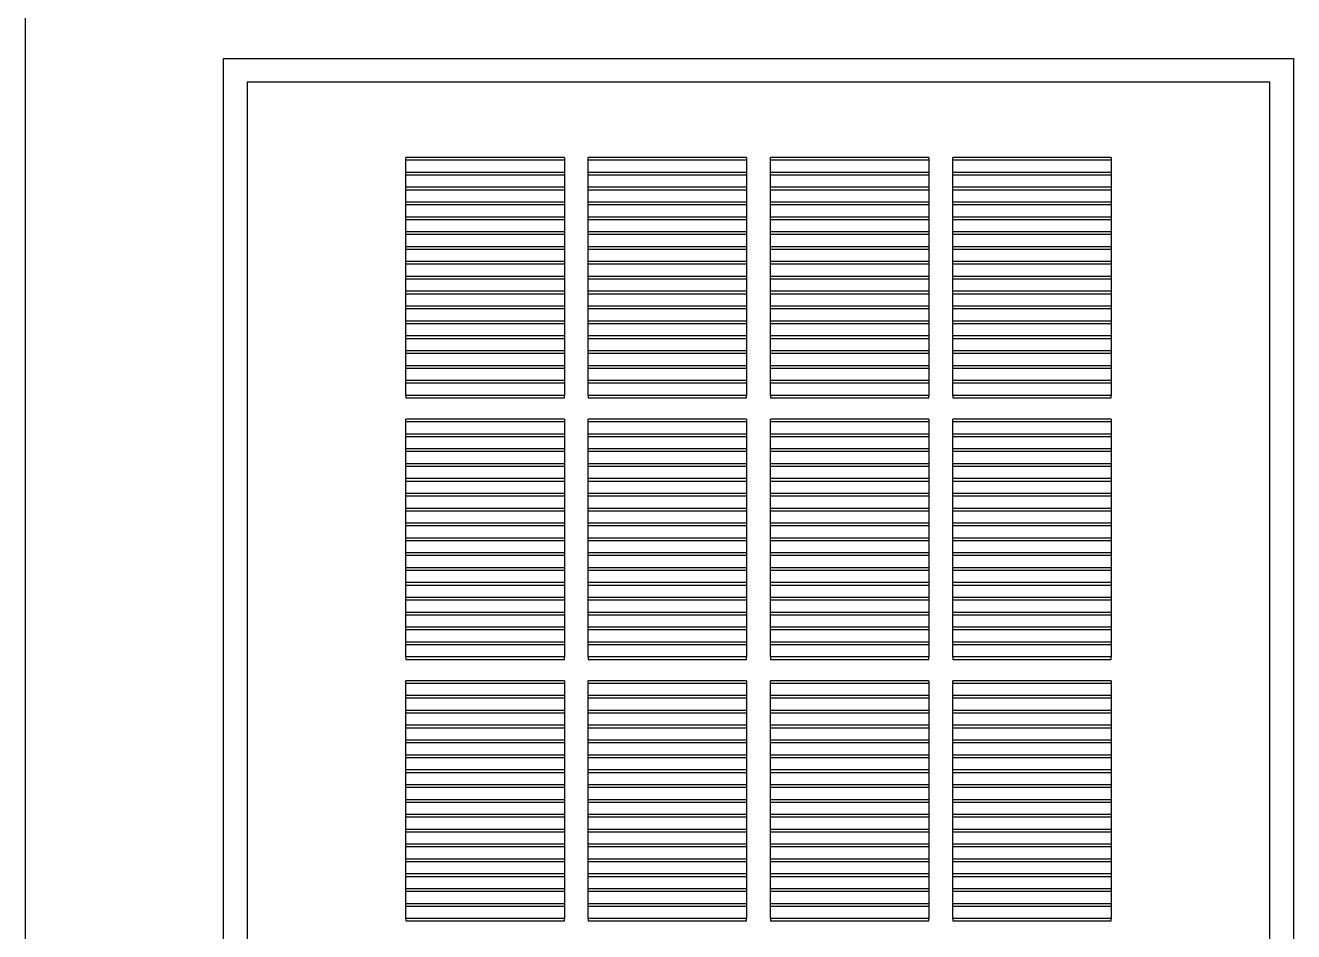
# Model space of a CAD drawing. Extents: x -35 to 41, y -65 to 61.
# Drawn here: x -33.09 to -17.09, y -10.51 to 0.93 of the extents above; entities that cross this region are included whole.
import ezdxf

# ---------------------------------------------------------------- set-up
doc = ezdxf.new("R2010")
doc.units = 0
doc.layers.get('0').update_dxf_attribs({"linetype": 'CONTINUOUS'})

msp = doc.modelspace()

# ---------------------------------------------------------------- linework, layer by layer
for p, q in [((-33.089, 11.922), (-33.089, -17.029)), ((-30.589, 0.508), (-17.089, 0.508)), ((-30.589, -21.492), (-30.589, 0.508)), ((-17.089, 0.508), (-17.089, -21.492)), ((-17.389, 0.208), (-30.289, 0.208)), ((-30.289, 0.208), (-30.289, -21.192)), ((-17.389, -21.192), (-17.389, 0.208)), ((-26.289, -0.742), (-28.289, -0.742)), ((-28.289, -0.772), (-28.289, -0.742)), ((-28.289, -0.772), (-26.289, -0.772)), ((-28.289, -0.929), (-28.289, -0.772)), ((-26.289, -0.742), (-26.289, -0.772)), ((-26.289, -0.772), (-26.289, -0.929)), ((-23.989, -0.742), (-25.989, -0.742)), ((-25.989, -0.772), (-25.989, -0.742)), ((-25.989, -0.772), (-23.989, -0.772)), ((-25.989, -0.929), (-25.989, -0.772)), ((-23.989, -0.742), (-23.989, -0.772)), ((-23.989, -0.772), (-23.989, -0.929)), ((-23.689, -0.772), (-23.689, -0.742)), ((-21.689, -0.742), (-23.689, -0.742)), ((-23.689, -0.772), (-21.689, -0.772)), ((-23.689, -0.929), (-23.689, -0.772)), ((-21.689, -0.742), (-21.689, -0.772)), ((-21.689, -0.772), (-21.689, -0.929)), ((-19.389, -0.742), (-21.389, -0.742)), ((-21.389, -0.772), (-21.389, -0.742)), ((-21.389, -0.772), (-19.389, -0.772)), ((-21.389, -0.929), (-21.389, -0.772)), ((-19.389, -0.742), (-19.389, -0.772)), ((-19.389, -0.772), (-19.389, -0.929)), ((-26.289, -0.929), (-28.289, -0.929)), ((-28.289, -0.959), (-28.289, -0.929)), ((-28.289, -1.117), (-28.289, -0.959)), ((-28.289, -0.959), (-26.289, -0.959)), ((-26.289, -0.929), (-26.289, -0.959)), ((-26.289, -0.959), (-26.289, -1.117)), ((-25.989, -0.959), (-25.989, -0.929)), ((-23.989, -0.929), (-25.989, -0.929)), ((-25.989, -0.959), (-23.989, -0.959)), ((-25.989, -1.117), (-25.989, -0.959)), ((-23.989, -0.929), (-23.989, -0.959)), ((-23.989, -0.959), (-23.989, -1.117)), ((-21.689, -0.929), (-23.689, -0.929)), ((-23.689, -0.959), (-23.689, -0.929)), ((-23.689, -0.959), (-21.689, -0.959)), ((-23.689, -1.117), (-23.689, -0.959)), ((-21.689, -0.929), (-21.689, -0.959)), ((-21.689, -0.959), (-21.689, -1.117)), ((-19.389, -0.929), (-21.389, -0.929)), ((-21.389, -0.959), (-21.389, -0.929)), ((-21.389, -0.959), (-19.389, -0.959)), ((-21.389, -1.117), (-21.389, -0.959)), ((-19.389, -0.929), (-19.389, -0.959)), ((-19.389, -0.959), (-19.389, -1.117)), ((-28.289, -1.147), (-28.289, -1.117)), ((-26.289, -1.117), (-28.289, -1.117)), ((-26.289, -1.117), (-26.289, -1.147)), ((-23.989, -1.117), (-25.989, -1.117)), ((-25.989, -1.147), (-25.989, -1.117)), ((-23.989, -1.117), (-23.989, -1.147)), ((-21.689, -1.117), (-23.689, -1.117)), ((-23.689, -1.147), (-23.689, -1.117)), ((-21.689, -1.117), (-21.689, -1.147)), ((-19.389, -1.117), (-21.389, -1.117)), ((-21.389, -1.147), (-21.389, -1.117)), ((-19.389, -1.117), (-19.389, -1.147)), ((-28.289, -1.147), (-26.289, -1.147)), ((-28.289, -1.304), (-28.289, -1.147)), ((-26.289, -1.147), (-26.289, -1.304)), ((-25.989, -1.147), (-23.989, -1.147)), ((-25.989, -1.304), (-25.989, -1.147)), ((-23.989, -1.147), (-23.989, -1.304)), ((-23.689, -1.304), (-23.689, -1.147)), ((-23.689, -1.147), (-21.689, -1.147)), ((-21.689, -1.147), (-21.689, -1.304)), ((-21.389, -1.304), (-21.389, -1.147)), ((-21.389, -1.147), (-19.389, -1.147)), ((-19.389, -1.147), (-19.389, -1.304)), ((-28.289, -1.334), (-28.289, -1.304)), ((-26.289, -1.304), (-28.289, -1.304)), ((-28.289, -1.492), (-28.289, -1.334)), ((-28.289, -1.334), (-26.289, -1.334)), ((-26.289, -1.304), (-26.289, -1.334)), ((-26.289, -1.334), (-26.289, -1.492)), ((-25.989, -1.334), (-25.989, -1.304)), ((-23.989, -1.304), (-25.989, -1.304)), ((-25.989, -1.492), (-25.989, -1.334)), ((-25.989, -1.334), (-23.989, -1.334)), ((-23.989, -1.304), (-23.989, -1.334)), ((-23.989, -1.334), (-23.989, -1.492)), ((-23.689, -1.334), (-23.689, -1.304)), ((-21.689, -1.304), (-23.689, -1.304)), ((-23.689, -1.334), (-21.689, -1.334)), ((-23.689, -1.492), (-23.689, -1.334)), ((-21.689, -1.304), (-21.689, -1.334)), ((-21.689, -1.334), (-21.689, -1.492)), ((-19.389, -1.304), (-21.389, -1.304)), ((-21.389, -1.334), (-21.389, -1.304)), ((-21.389, -1.492), (-21.389, -1.334)), ((-21.389, -1.334), (-19.389, -1.334)), ((-19.389, -1.304), (-19.389, -1.334)), ((-19.389, -1.334), (-19.389, -1.492)), ((-26.289, -1.492), (-28.289, -1.492)), ((-28.289, -1.522), (-28.289, -1.492)), ((-28.289, -1.522), (-26.289, -1.522)), ((-28.289, -1.679), (-28.289, -1.522)), ((-26.289, -1.492), (-26.289, -1.522)), ((-26.289, -1.522), (-26.289, -1.679)), ((-23.989, -1.492), (-25.989, -1.492)), ((-25.989, -1.522), (-25.989, -1.492)), ((-25.989, -1.522), (-23.989, -1.522)), ((-25.989, -1.679), (-25.989, -1.522)), ((-23.989, -1.492), (-23.989, -1.522)), ((-23.989, -1.522), (-23.989, -1.679)), ((-23.689, -1.522), (-23.689, -1.492)), ((-21.689, -1.492), (-23.689, -1.492)), ((-23.689, -1.679), (-23.689, -1.522)), ((-23.689, -1.522), (-21.689, -1.522)), ((-21.689, -1.492), (-21.689, -1.522)), ((-21.689, -1.522), (-21.689, -1.679)), ((-19.389, -1.492), (-21.389, -1.492)), ((-21.389, -1.522), (-21.389, -1.492)), ((-21.389, -1.679), (-21.389, -1.522)), ((-21.389, -1.522), (-19.389, -1.522)), ((-19.389, -1.492), (-19.389, -1.522)), ((-19.389, -1.522), (-19.389, -1.679)), ((-28.289, -1.709), (-28.289, -1.679)), ((-26.289, -1.679), (-28.289, -1.679)), ((-28.289, -1.867), (-28.289, -1.709)), ((-28.289, -1.709), (-26.289, -1.709)), ((-26.289, -1.679), (-26.289, -1.709)), ((-26.289, -1.709), (-26.289, -1.867)), ((-25.989, -1.709), (-25.989, -1.679)), ((-23.989, -1.679), (-25.989, -1.679)), ((-25.989, -1.709), (-23.989, -1.709)), ((-25.989, -1.867), (-25.989, -1.709)), ((-23.989, -1.679), (-23.989, -1.709)), ((-23.989, -1.709), (-23.989, -1.867)), ((-23.689, -1.709), (-23.689, -1.679)), ((-21.689, -1.679), (-23.689, -1.679)), ((-23.689, -1.867), (-23.689, -1.709)), ((-23.689, -1.709), (-21.689, -1.709)), ((-21.689, -1.679), (-21.689, -1.709)), ((-21.689, -1.709), (-21.689, -1.867)), ((-19.389, -1.679), (-21.389, -1.679)), ((-21.389, -1.709), (-21.389, -1.679)), ((-21.389, -1.867), (-21.389, -1.709)), ((-21.389, -1.709), (-19.389, -1.709)), ((-19.389, -1.679), (-19.389, -1.709)), ((-19.389, -1.709), (-19.389, -1.867)), ((-28.289, -1.897), (-28.289, -1.867)), ((-26.289, -1.867), (-28.289, -1.867)), ((-28.289, -2.054), (-28.289, -1.897)), ((-28.289, -1.897), (-26.289, -1.897)), ((-26.289, -1.867), (-26.289, -1.897)), ((-26.289, -1.897), (-26.289, -2.054)), ((-25.989, -1.897), (-25.989, -1.867)), ((-23.989, -1.867), (-25.989, -1.867)), ((-25.989, -1.897), (-23.989, -1.897)), ((-25.989, -2.054), (-25.989, -1.897)), ((-23.989, -1.867), (-23.989, -1.897)), ((-23.989, -1.897), (-23.989, -2.054)), ((-23.689, -1.897), (-23.689, -1.867)), ((-21.689, -1.867), (-23.689, -1.867)), ((-23.689, -2.054), (-23.689, -1.897)), ((-23.689, -1.897), (-21.689, -1.897)), ((-21.689, -1.867), (-21.689, -1.897)), ((-21.689, -1.897), (-21.689, -2.054)), ((-19.389, -1.867), (-21.389, -1.867)), ((-21.389, -1.897), (-21.389, -1.867)), ((-21.389, -2.054), (-21.389, -1.897)), ((-21.389, -1.897), (-19.389, -1.897)), ((-19.389, -1.867), (-19.389, -1.897)), ((-19.389, -1.897), (-19.389, -2.054)), ((-26.289, -2.054), (-28.289, -2.054)), ((-28.289, -2.084), (-28.289, -2.054)), ((-26.289, -2.054), (-26.289, -2.084)), ((-25.989, -2.084), (-25.989, -2.054)), ((-23.989, -2.054), (-25.989, -2.054)), ((-23.989, -2.054), (-23.989, -2.084)), ((-23.689, -2.084), (-23.689, -2.054)), ((-21.689, -2.054), (-23.689, -2.054)), ((-21.689, -2.054), (-21.689, -2.084)), ((-19.389, -2.054), (-21.389, -2.054)), ((-21.389, -2.084), (-21.389, -2.054)), ((-19.389, -2.054), (-19.389, -2.084)), ((-28.289, -2.084), (-26.289, -2.084)), ((-28.289, -2.242), (-28.289, -2.084)), ((-26.289, -2.084), (-26.289, -2.242)), ((-25.989, -2.084), (-23.989, -2.084)), ((-25.989, -2.242), (-25.989, -2.084)), ((-23.989, -2.084), (-23.989, -2.242)), ((-23.689, -2.084), (-21.689, -2.084)), ((-23.689, -2.242), (-23.689, -2.084)), ((-21.689, -2.084), (-21.689, -2.242)), ((-21.389, -2.242), (-21.389, -2.084)), ((-21.389, -2.084), (-19.389, -2.084)), ((-19.389, -2.084), (-19.389, -2.242)), ((-28.289, -2.272), (-28.289, -2.242)), ((-26.289, -2.242), (-28.289, -2.242)), ((-28.289, -2.272), (-26.289, -2.272)), ((-28.289, -2.429), (-28.289, -2.272)), ((-26.289, -2.242), (-26.289, -2.272)), ((-26.289, -2.272), (-26.289, -2.429)), ((-23.989, -2.242), (-25.989, -2.242)), ((-25.989, -2.272), (-25.989, -2.242)), ((-25.989, -2.272), (-23.989, -2.272)), ((-25.989, -2.429), (-25.989, -2.272)), ((-23.989, -2.242), (-23.989, -2.272)), ((-23.989, -2.272), (-23.989, -2.429)), ((-23.689, -2.272), (-23.689, -2.242)), ((-21.689, -2.242), (-23.689, -2.242)), ((-23.689, -2.272), (-21.689, -2.272)), ((-23.689, -2.429), (-23.689, -2.272)), ((-21.689, -2.242), (-21.689, -2.272)), ((-21.689, -2.272), (-21.689, -2.429)), ((-19.389, -2.242), (-21.389, -2.242)), ((-21.389, -2.272), (-21.389, -2.242)), ((-21.389, -2.429), (-21.389, -2.272)), ((-21.389, -2.272), (-19.389, -2.272)), ((-19.389, -2.242), (-19.389, -2.272)), ((-19.389, -2.272), (-19.389, -2.429)), ((-28.289, -2.459), (-28.289, -2.429)), ((-26.289, -2.429), (-28.289, -2.429)), ((-28.289, -2.459), (-26.289, -2.459)), ((-28.289, -2.617), (-28.289, -2.459)), ((-26.289, -2.429), (-26.289, -2.459)), ((-26.289, -2.459), (-26.289, -2.617)), ((-23.989, -2.429), (-25.989, -2.429)), ((-25.989, -2.459), (-25.989, -2.429)), ((-25.989, -2.459), (-23.989, -2.459)), ((-25.989, -2.617), (-25.989, -2.459)), ((-23.989, -2.429), (-23.989, -2.459)), ((-23.989, -2.459), (-23.989, -2.617)), ((-21.689, -2.429), (-23.689, -2.429)), ((-23.689, -2.459), (-23.689, -2.429)), ((-23.689, -2.617), (-23.689, -2.459)), ((-23.689, -2.459), (-21.689, -2.459)), ((-21.689, -2.429), (-21.689, -2.459)), ((-21.689, -2.459), (-21.689, -2.617)), ((-19.389, -2.429), (-21.389, -2.429)), ((-21.389, -2.459), (-21.389, -2.429)), ((-21.389, -2.617), (-21.389, -2.459)), ((-21.389, -2.459), (-19.389, -2.459)), ((-19.389, -2.429), (-19.389, -2.459)), ((-19.389, -2.459), (-19.389, -2.617)), ((-26.289, -2.617), (-28.289, -2.617)), ((-28.289, -2.647), (-28.289, -2.617)), ((-28.289, -2.804), (-28.289, -2.647)), ((-28.289, -2.647), (-26.289, -2.647)), ((-26.289, -2.617), (-26.289, -2.647)), ((-26.289, -2.647), (-26.289, -2.804)), ((-25.989, -2.647), (-25.989, -2.617)), ((-23.989, -2.617), (-25.989, -2.617)), ((-25.989, -2.647), (-23.989, -2.647)), ((-25.989, -2.804), (-25.989, -2.647)), ((-23.989, -2.617), (-23.989, -2.647)), ((-23.989, -2.647), (-23.989, -2.804)), ((-21.689, -2.617), (-23.689, -2.617)), ((-23.689, -2.647), (-23.689, -2.617)), ((-23.689, -2.647), (-21.689, -2.647)), ((-23.689, -2.804), (-23.689, -2.647)), ((-21.689, -2.617), (-21.689, -2.647)), ((-21.689, -2.647), (-21.689, -2.804)), ((-19.389, -2.617), (-21.389, -2.617)), ((-21.389, -2.647), (-21.389, -2.617)), ((-21.389, -2.804), (-21.389, -2.647)), ((-21.389, -2.647), (-19.389, -2.647)), ((-19.389, -2.617), (-19.389, -2.647)), ((-19.389, -2.647), (-19.389, -2.804)), ((-26.289, -2.804), (-28.289, -2.804)), ((-28.289, -2.834), (-28.289, -2.804)), ((-28.289, -2.992), (-28.289, -2.834)), ((-28.289, -2.834), (-26.289, -2.834)), ((-26.289, -2.804), (-26.289, -2.834)), ((-26.289, -2.834), (-26.289, -2.992)), ((-23.989, -2.804), (-25.989, -2.804)), ((-25.989, -2.834), (-25.989, -2.804)), ((-25.989, -2.992), (-25.989, -2.834)), ((-25.989, -2.834), (-23.989, -2.834)), ((-23.989, -2.804), (-23.989, -2.834)), ((-23.989, -2.834), (-23.989, -2.992)), ((-21.689, -2.804), (-23.689, -2.804)), ((-23.689, -2.834), (-23.689, -2.804)), ((-23.689, -2.834), (-21.689, -2.834)), ((-23.689, -2.992), (-23.689, -2.834)), ((-21.689, -2.804), (-21.689, -2.834)), ((-21.689, -2.834), (-21.689, -2.992)), ((-19.389, -2.804), (-21.389, -2.804)), ((-21.389, -2.834), (-21.389, -2.804)), ((-21.389, -2.992), (-21.389, -2.834)), ((-21.389, -2.834), (-19.389, -2.834)), ((-19.389, -2.804), (-19.389, -2.834)), ((-19.389, -2.834), (-19.389, -2.992)), ((-26.289, -2.992), (-28.289, -2.992)), ((-28.289, -3.022), (-28.289, -2.992)), ((-28.289, -3.179), (-28.289, -3.022)), ((-28.289, -3.022), (-26.289, -3.022)), ((-26.289, -2.992), (-26.289, -3.022)), ((-26.289, -3.022), (-26.289, -3.179)), ((-23.989, -2.992), (-25.989, -2.992)), ((-25.989, -3.022), (-25.989, -2.992)), ((-25.989, -3.022), (-23.989, -3.022)), ((-25.989, -3.179), (-25.989, -3.022)), ((-23.989, -2.992), (-23.989, -3.022)), ((-23.989, -3.022), (-23.989, -3.179)), ((-23.689, -3.022), (-23.689, -2.992)), ((-21.689, -2.992), (-23.689, -2.992)), ((-23.689, -3.179), (-23.689, -3.022)), ((-23.689, -3.022), (-21.689, -3.022)), ((-21.689, -2.992), (-21.689, -3.022)), ((-21.689, -3.022), (-21.689, -3.179)), ((-19.389, -2.992), (-21.389, -2.992)), ((-21.389, -3.022), (-21.389, -2.992)), ((-21.389, -3.179), (-21.389, -3.022)), ((-21.389, -3.022), (-19.389, -3.022)), ((-19.389, -2.992), (-19.389, -3.022)), ((-19.389, -3.022), (-19.389, -3.179)), ((-28.289, -3.209), (-28.289, -3.179)), ((-26.289, -3.179), (-28.289, -3.179)), ((-26.289, -3.179), (-26.289, -3.209)), ((-25.989, -3.209), (-25.989, -3.179)), ((-23.989, -3.179), (-25.989, -3.179)), ((-23.989, -3.179), (-23.989, -3.209)), ((-23.689, -3.209), (-23.689, -3.179)), ((-21.689, -3.179), (-23.689, -3.179)), ((-21.689, -3.179), (-21.689, -3.209)), ((-19.389, -3.179), (-21.389, -3.179)), ((-21.389, -3.209), (-21.389, -3.179)), ((-19.389, -3.179), (-19.389, -3.209)), ((-28.289, -3.367), (-28.289, -3.209)), ((-28.289, -3.209), (-26.289, -3.209)), ((-26.289, -3.209), (-26.289, -3.367)), ((-25.989, -3.209), (-23.989, -3.209)), ((-25.989, -3.367), (-25.989, -3.209)), ((-23.989, -3.209), (-23.989, -3.367)), ((-23.689, -3.209), (-21.689, -3.209)), ((-23.689, -3.367), (-23.689, -3.209)), ((-21.689, -3.209), (-21.689, -3.367)), ((-21.389, -3.367), (-21.389, -3.209)), ((-21.389, -3.209), (-19.389, -3.209)), ((-19.389, -3.209), (-19.389, -3.367)), ((-26.289, -3.367), (-28.289, -3.367)), ((-28.289, -3.397), (-28.289, -3.367)), ((-28.289, -3.397), (-26.289, -3.397)), ((-28.289, -3.554), (-28.289, -3.397)), ((-26.289, -3.367), (-26.289, -3.397)), ((-26.289, -3.397), (-26.289, -3.554)), ((-25.989, -3.397), (-25.989, -3.367)), ((-23.989, -3.367), (-25.989, -3.367)), ((-25.989, -3.397), (-23.989, -3.397)), ((-25.989, -3.554), (-25.989, -3.397)), ((-23.989, -3.367), (-23.989, -3.397)), ((-23.989, -3.397), (-23.989, -3.554)), ((-21.689, -3.367), (-23.689, -3.367)), ((-23.689, -3.397), (-23.689, -3.367)), ((-23.689, -3.397), (-21.689, -3.397)), ((-23.689, -3.554), (-23.689, -3.397)), ((-21.689, -3.367), (-21.689, -3.397)), ((-21.689, -3.397), (-21.689, -3.554)), ((-19.389, -3.367), (-21.389, -3.367)), ((-21.389, -3.397), (-21.389, -3.367)), ((-21.389, -3.554), (-21.389, -3.397)), ((-21.389, -3.397), (-19.389, -3.397)), ((-19.389, -3.367), (-19.389, -3.397)), ((-19.389, -3.397), (-19.389, -3.554)), ((-28.289, -3.584), (-28.289, -3.554)), ((-26.289, -3.554), (-28.289, -3.554)), ((-28.289, -3.584), (-26.289, -3.584)), ((-28.289, -3.742), (-28.289, -3.584)), ((-26.289, -3.554), (-26.289, -3.584)), ((-26.289, -3.584), (-26.289, -3.742)), ((-23.989, -3.554), (-25.989, -3.554)), ((-25.989, -3.584), (-25.989, -3.554)), ((-25.989, -3.742), (-25.989, -3.584)), ((-25.989, -3.584), (-23.989, -3.584)), ((-23.989, -3.554), (-23.989, -3.584)), ((-23.989, -3.584), (-23.989, -3.742)), ((-21.689, -3.554), (-23.689, -3.554)), ((-23.689, -3.584), (-23.689, -3.554)), ((-23.689, -3.584), (-21.689, -3.584)), ((-23.689, -3.742), (-23.689, -3.584)), ((-21.689, -3.554), (-21.689, -3.584)), ((-21.689, -3.584), (-21.689, -3.742)), ((-19.389, -3.554), (-21.389, -3.554)), ((-21.389, -3.584), (-21.389, -3.554)), ((-21.389, -3.742), (-21.389, -3.584)), ((-21.389, -3.584), (-19.389, -3.584)), ((-19.389, -3.554), (-19.389, -3.584)), ((-19.389, -3.584), (-19.389, -3.742)), ((-26.289, -3.742), (-28.289, -3.742)), ((-28.289, -3.742), (-28.289, -3.772)), ((-28.289, -3.772), (-26.289, -3.772)), ((-26.289, -3.772), (-26.289, -3.742)), ((-23.989, -3.742), (-25.989, -3.742)), ((-25.989, -3.742), (-25.989, -3.772)), ((-25.989, -3.772), (-23.989, -3.772)), ((-23.989, -3.772), (-23.989, -3.742)), ((-21.689, -3.742), (-23.689, -3.742)), ((-23.689, -3.742), (-23.689, -3.772)), ((-23.689, -3.772), (-21.689, -3.772)), ((-21.689, -3.772), (-21.689, -3.742)), ((-19.389, -3.742), (-21.389, -3.742)), ((-21.389, -3.742), (-21.389, -3.772)), ((-21.389, -3.772), (-19.389, -3.772)), ((-19.389, -3.772), (-19.389, -3.742)), ((-28.289, -4.072), (-28.289, -4.042)), ((-26.289, -4.042), (-28.289, -4.042)), ((-28.289, -4.072), (-26.289, -4.072)), ((-28.289, -4.229), (-28.289, -4.072)), ((-26.289, -4.042), (-26.289, -4.072)), ((-26.289, -4.072), (-26.289, -4.229)), ((-25.989, -4.072), (-25.989, -4.042)), ((-23.989, -4.042), (-25.989, -4.042)), ((-25.989, -4.072), (-23.989, -4.072)), ((-25.989, -4.229), (-25.989, -4.072)), ((-23.989, -4.042), (-23.989, -4.072)), ((-23.989, -4.072), (-23.989, -4.229)), ((-21.689, -4.042), (-23.689, -4.042)), ((-23.689, -4.072), (-23.689, -4.042)), ((-23.689, -4.072), (-21.689, -4.072)), ((-23.689, -4.229), (-23.689, -4.072)), ((-21.689, -4.042), (-21.689, -4.072)), ((-21.689, -4.072), (-21.689, -4.229)), ((-21.389, -4.072), (-21.389, -4.042)), ((-19.389, -4.042), (-21.389, -4.042)), ((-21.389, -4.072), (-19.389, -4.072)), ((-21.389, -4.229), (-21.389, -4.072)), ((-19.389, -4.042), (-19.389, -4.072)), ((-19.389, -4.072), (-19.389, -4.229)), ((-28.289, -4.259), (-28.289, -4.229)), ((-26.289, -4.229), (-28.289, -4.229)), ((-28.289, -4.417), (-28.289, -4.259)), ((-28.289, -4.259), (-26.289, -4.259)), ((-26.289, -4.229), (-26.289, -4.259)), ((-26.289, -4.259), (-26.289, -4.417)), ((-23.989, -4.229), (-25.989, -4.229)), ((-25.989, -4.259), (-25.989, -4.229)), ((-25.989, -4.259), (-23.989, -4.259)), ((-25.989, -4.417), (-25.989, -4.259)), ((-23.989, -4.229), (-23.989, -4.259)), ((-23.989, -4.259), (-23.989, -4.417)), ((-21.689, -4.229), (-23.689, -4.229)), ((-23.689, -4.259), (-23.689, -4.229)), ((-23.689, -4.417), (-23.689, -4.259)), ((-23.689, -4.259), (-21.689, -4.259)), ((-21.689, -4.229), (-21.689, -4.259)), ((-21.689, -4.259), (-21.689, -4.417)), ((-19.389, -4.229), (-21.389, -4.229)), ((-21.389, -4.259), (-21.389, -4.229)), ((-21.389, -4.259), (-19.389, -4.259)), ((-21.389, -4.417), (-21.389, -4.259)), ((-19.389, -4.229), (-19.389, -4.259)), ((-19.389, -4.259), (-19.389, -4.417)), ((-28.289, -4.447), (-28.289, -4.417)), ((-26.289, -4.417), (-28.289, -4.417)), ((-28.289, -4.604), (-28.289, -4.447)), ((-28.289, -4.447), (-26.289, -4.447)), ((-26.289, -4.417), (-26.289, -4.447)), ((-26.289, -4.447), (-26.289, -4.604)), ((-23.989, -4.417), (-25.989, -4.417)), ((-25.989, -4.447), (-25.989, -4.417)), ((-25.989, -4.447), (-23.989, -4.447)), ((-25.989, -4.604), (-25.989, -4.447)), ((-23.989, -4.417), (-23.989, -4.447)), ((-23.989, -4.447), (-23.989, -4.604)), ((-21.689, -4.417), (-23.689, -4.417)), ((-23.689, -4.447), (-23.689, -4.417)), ((-23.689, -4.604), (-23.689, -4.447)), ((-23.689, -4.447), (-21.689, -4.447)), ((-21.689, -4.417), (-21.689, -4.447)), ((-21.689, -4.447), (-21.689, -4.604)), ((-19.389, -4.417), (-21.389, -4.417)), ((-21.389, -4.447), (-21.389, -4.417)), ((-21.389, -4.604), (-21.389, -4.447)), ((-21.389, -4.447), (-19.389, -4.447)), ((-19.389, -4.417), (-19.389, -4.447)), ((-19.389, -4.447), (-19.389, -4.604)), ((-26.289, -4.604), (-28.289, -4.604)), ((-28.289, -4.634), (-28.289, -4.604)), ((-28.289, -4.634), (-26.289, -4.634)), ((-28.289, -4.792), (-28.289, -4.634)), ((-26.289, -4.604), (-26.289, -4.634)), ((-26.289, -4.634), (-26.289, -4.792)), ((-25.989, -4.634), (-25.989, -4.604)), ((-23.989, -4.604), (-25.989, -4.604)), ((-25.989, -4.634), (-23.989, -4.634)), ((-25.989, -4.792), (-25.989, -4.634)), ((-23.989, -4.604), (-23.989, -4.634)), ((-23.989, -4.634), (-23.989, -4.792)), ((-21.689, -4.604), (-23.689, -4.604)), ((-23.689, -4.634), (-23.689, -4.604)), ((-23.689, -4.634), (-21.689, -4.634)), ((-23.689, -4.792), (-23.689, -4.634)), ((-21.689, -4.604), (-21.689, -4.634)), ((-21.689, -4.634), (-21.689, -4.792)), ((-21.389, -4.634), (-21.389, -4.604)), ((-19.389, -4.604), (-21.389, -4.604)), ((-21.389, -4.634), (-19.389, -4.634)), ((-21.389, -4.792), (-21.389, -4.634)), ((-19.389, -4.604), (-19.389, -4.634)), ((-19.389, -4.634), (-19.389, -4.792)), ((-28.289, -4.822), (-28.289, -4.792)), ((-26.289, -4.792), (-28.289, -4.792)), ((-26.289, -4.792), (-26.289, -4.822)), ((-25.989, -4.822), (-25.989, -4.792)), ((-23.989, -4.792), (-25.989, -4.792)), ((-23.989, -4.792), (-23.989, -4.822)), ((-23.689, -4.822), (-23.689, -4.792)), ((-21.689, -4.792), (-23.689, -4.792)), ((-21.689, -4.792), (-21.689, -4.822)), ((-21.389, -4.822), (-21.389, -4.792)), ((-19.389, -4.792), (-21.389, -4.792)), ((-19.389, -4.792), (-19.389, -4.822)), ((-28.289, -4.979), (-28.289, -4.822)), ((-28.289, -4.822), (-26.289, -4.822)), ((-26.289, -4.822), (-26.289, -4.979)), ((-25.989, -4.822), (-23.989, -4.822)), ((-25.989, -4.979), (-25.989, -4.822)), ((-23.989, -4.822), (-23.989, -4.979)), ((-23.689, -4.979), (-23.689, -4.822)), ((-23.689, -4.822), (-21.689, -4.822)), ((-21.689, -4.822), (-21.689, -4.979)), ((-21.389, -4.979), (-21.389, -4.822)), ((-21.389, -4.822), (-19.389, -4.822)), ((-19.389, -4.822), (-19.389, -4.979)), ((-26.289, -4.979), (-28.289, -4.979)), ((-28.289, -5.009), (-28.289, -4.979)), ((-28.289, -5.167), (-28.289, -5.009)), ((-28.289, -5.009), (-26.289, -5.009)), ((-26.289, -4.979), (-26.289, -5.009)), ((-26.289, -5.009), (-26.289, -5.167)), ((-23.989, -4.979), (-25.989, -4.979)), ((-25.989, -5.009), (-25.989, -4.979)), ((-25.989, -5.009), (-23.989, -5.009)), ((-25.989, -5.167), (-25.989, -5.009)), ((-23.989, -4.979), (-23.989, -5.009)), ((-23.989, -5.009), (-23.989, -5.167)), ((-21.689, -4.979), (-23.689, -4.979)), ((-23.689, -5.009), (-23.689, -4.979)), ((-23.689, -5.009), (-21.689, -5.009)), ((-23.689, -5.167), (-23.689, -5.009)), ((-21.689, -4.979), (-21.689, -5.009)), ((-21.689, -5.009), (-21.689, -5.167)), ((-21.389, -5.009), (-21.389, -4.979)), ((-19.389, -4.979), (-21.389, -4.979)), ((-21.389, -5.167), (-21.389, -5.009)), ((-21.389, -5.009), (-19.389, -5.009)), ((-19.389, -4.979), (-19.389, -5.009)), ((-19.389, -5.009), (-19.389, -5.167)), ((-26.289, -5.167), (-28.289, -5.167)), ((-28.289, -5.197), (-28.289, -5.167)), ((-28.289, -5.354), (-28.289, -5.197)), ((-28.289, -5.197), (-26.289, -5.197)), ((-26.289, -5.167), (-26.289, -5.197)), ((-26.289, -5.197), (-26.289, -5.354)), ((-25.989, -5.197), (-25.989, -5.167)), ((-23.989, -5.167), (-25.989, -5.167)), ((-25.989, -5.197), (-23.989, -5.197)), ((-25.989, -5.354), (-25.989, -5.197)), ((-23.989, -5.167), (-23.989, -5.197)), ((-23.989, -5.197), (-23.989, -5.354)), ((-23.689, -5.197), (-23.689, -5.167)), ((-21.689, -5.167), (-23.689, -5.167)), ((-23.689, -5.354), (-23.689, -5.197)), ((-23.689, -5.197), (-21.689, -5.197)), ((-21.689, -5.167), (-21.689, -5.197)), ((-21.689, -5.197), (-21.689, -5.354)), ((-21.389, -5.197), (-21.389, -5.167)), ((-19.389, -5.167), (-21.389, -5.167)), ((-21.389, -5.354), (-21.389, -5.197)), ((-21.389, -5.197), (-19.389, -5.197)), ((-19.389, -5.167), (-19.389, -5.197)), ((-19.389, -5.197), (-19.389, -5.354)), ((-26.289, -5.354), (-28.289, -5.354)), ((-28.289, -5.384), (-28.289, -5.354)), ((-28.289, -5.384), (-26.289, -5.384)), ((-28.289, -5.542), (-28.289, -5.384)), ((-26.289, -5.354), (-26.289, -5.384)), ((-26.289, -5.384), (-26.289, -5.542)), ((-23.989, -5.354), (-25.989, -5.354)), ((-25.989, -5.384), (-25.989, -5.354)), ((-25.989, -5.384), (-23.989, -5.384)), ((-25.989, -5.542), (-25.989, -5.384)), ((-23.989, -5.354), (-23.989, -5.384)), ((-23.989, -5.384), (-23.989, -5.542)), ((-23.689, -5.384), (-23.689, -5.354)), ((-21.689, -5.354), (-23.689, -5.354)), ((-23.689, -5.542), (-23.689, -5.384)), ((-23.689, -5.384), (-21.689, -5.384)), ((-21.689, -5.354), (-21.689, -5.384)), ((-21.689, -5.384), (-21.689, -5.542)), ((-21.389, -5.384), (-21.389, -5.354)), ((-19.389, -5.354), (-21.389, -5.354)), ((-21.389, -5.384), (-19.389, -5.384)), ((-21.389, -5.542), (-21.389, -5.384)), ((-19.389, -5.354), (-19.389, -5.384)), ((-19.389, -5.384), (-19.389, -5.542)), ((-28.289, -5.572), (-28.289, -5.542)), ((-26.289, -5.542), (-28.289, -5.542)), ((-28.289, -5.729), (-28.289, -5.572)), ((-28.289, -5.572), (-26.289, -5.572)), ((-26.289, -5.542), (-26.289, -5.572)), ((-26.289, -5.572), (-26.289, -5.729)), ((-25.989, -5.572), (-25.989, -5.542)), ((-23.989, -5.542), (-25.989, -5.542)), ((-25.989, -5.572), (-23.989, -5.572)), ((-25.989, -5.729), (-25.989, -5.572)), ((-23.989, -5.542), (-23.989, -5.572)), ((-23.989, -5.572), (-23.989, -5.729)), ((-23.689, -5.572), (-23.689, -5.542)), ((-21.689, -5.542), (-23.689, -5.542)), ((-23.689, -5.729), (-23.689, -5.572)), ((-23.689, -5.572), (-21.689, -5.572)), ((-21.689, -5.542), (-21.689, -5.572)), ((-21.689, -5.572), (-21.689, -5.729)), ((-21.389, -5.572), (-21.389, -5.542)), ((-19.389, -5.542), (-21.389, -5.542)), ((-21.389, -5.572), (-19.389, -5.572)), ((-21.389, -5.729), (-21.389, -5.572)), ((-19.389, -5.542), (-19.389, -5.572)), ((-19.389, -5.572), (-19.389, -5.729)), ((-26.289, -5.729), (-28.289, -5.729)), ((-28.289, -5.759), (-28.289, -5.729)), ((-28.289, -5.759), (-26.289, -5.759)), ((-28.289, -5.917), (-28.289, -5.759)), ((-26.289, -5.729), (-26.289, -5.759)), ((-26.289, -5.759), (-26.289, -5.917)), ((-25.989, -5.759), (-25.989, -5.729)), ((-23.989, -5.729), (-25.989, -5.729)), ((-25.989, -5.759), (-23.989, -5.759)), ((-25.989, -5.917), (-25.989, -5.759)), ((-23.989, -5.729), (-23.989, -5.759)), ((-23.989, -5.759), (-23.989, -5.917)), ((-23.689, -5.759), (-23.689, -5.729)), ((-21.689, -5.729), (-23.689, -5.729)), ((-23.689, -5.759), (-21.689, -5.759)), ((-23.689, -5.917), (-23.689, -5.759)), ((-21.689, -5.729), (-21.689, -5.759)), ((-21.689, -5.759), (-21.689, -5.917)), ((-19.389, -5.729), (-21.389, -5.729)), ((-21.389, -5.759), (-21.389, -5.729)), ((-21.389, -5.917), (-21.389, -5.759)), ((-21.389, -5.759), (-19.389, -5.759)), ((-19.389, -5.729), (-19.389, -5.759)), ((-19.389, -5.759), (-19.389, -5.917)), ((-28.289, -5.947), (-28.289, -5.917)), ((-26.289, -5.917), (-28.289, -5.917)), ((-26.289, -5.917), (-26.289, -5.947)), ((-25.989, -5.947), (-25.989, -5.917)), ((-23.989, -5.917), (-25.989, -5.917)), ((-23.989, -5.917), (-23.989, -5.947)), ((-23.689, -5.947), (-23.689, -5.917)), ((-21.689, -5.917), (-23.689, -5.917)), ((-21.689, -5.917), (-21.689, -5.947)), ((-19.389, -5.917), (-21.389, -5.917)), ((-21.389, -5.947), (-21.389, -5.917)), ((-19.389, -5.917), (-19.389, -5.947)), ((-28.289, -6.104), (-28.289, -5.947)), ((-28.289, -5.947), (-26.289, -5.947)), ((-26.289, -5.947), (-26.289, -6.104)), ((-25.989, -5.947), (-23.989, -5.947)), ((-25.989, -6.104), (-25.989, -5.947)), ((-23.989, -5.947), (-23.989, -6.104)), ((-23.689, -6.104), (-23.689, -5.947)), ((-23.689, -5.947), (-21.689, -5.947)), ((-21.689, -5.947), (-21.689, -6.104)), ((-21.389, -5.947), (-19.389, -5.947)), ((-21.389, -6.104), (-21.389, -5.947)), ((-19.389, -5.947), (-19.389, -6.104)), ((-26.289, -6.104), (-28.289, -6.104)), ((-28.289, -6.134), (-28.289, -6.104)), ((-28.289, -6.292), (-28.289, -6.134)), ((-28.289, -6.134), (-26.289, -6.134)), ((-26.289, -6.104), (-26.289, -6.134)), ((-26.289, -6.134), (-26.289, -6.292)), ((-25.989, -6.134), (-25.989, -6.104)), ((-23.989, -6.104), (-25.989, -6.104)), ((-25.989, -6.134), (-23.989, -6.134)), ((-25.989, -6.292), (-25.989, -6.134)), ((-23.989, -6.104), (-23.989, -6.134)), ((-23.989, -6.134), (-23.989, -6.292)), ((-21.689, -6.104), (-23.689, -6.104)), ((-23.689, -6.134), (-23.689, -6.104)), ((-23.689, -6.292), (-23.689, -6.134)), ((-23.689, -6.134), (-21.689, -6.134)), ((-21.689, -6.104), (-21.689, -6.134)), ((-21.689, -6.134), (-21.689, -6.292)), ((-19.389, -6.104), (-21.389, -6.104)), ((-21.389, -6.134), (-21.389, -6.104)), ((-21.389, -6.134), (-19.389, -6.134)), ((-21.389, -6.292), (-21.389, -6.134)), ((-19.389, -6.104), (-19.389, -6.134)), ((-19.389, -6.134), (-19.389, -6.292)), ((-26.289, -6.292), (-28.289, -6.292)), ((-28.289, -6.322), (-28.289, -6.292)), ((-28.289, -6.479), (-28.289, -6.322)), ((-28.289, -6.322), (-26.289, -6.322)), ((-26.289, -6.292), (-26.289, -6.322)), ((-26.289, -6.322), (-26.289, -6.479)), ((-23.989, -6.292), (-25.989, -6.292)), ((-25.989, -6.322), (-25.989, -6.292)), ((-25.989, -6.322), (-23.989, -6.322)), ((-25.989, -6.479), (-25.989, -6.322)), ((-23.989, -6.292), (-23.989, -6.322)), ((-23.989, -6.322), (-23.989, -6.479)), ((-23.689, -6.322), (-23.689, -6.292)), ((-21.689, -6.292), (-23.689, -6.292)), ((-23.689, -6.479), (-23.689, -6.322)), ((-23.689, -6.322), (-21.689, -6.322)), ((-21.689, -6.292), (-21.689, -6.322)), ((-21.689, -6.322), (-21.689, -6.479)), ((-21.389, -6.322), (-21.389, -6.292)), ((-19.389, -6.292), (-21.389, -6.292)), ((-21.389, -6.479), (-21.389, -6.322)), ((-21.389, -6.322), (-19.389, -6.322)), ((-19.389, -6.292), (-19.389, -6.322)), ((-19.389, -6.322), (-19.389, -6.479)), ((-26.289, -6.479), (-28.289, -6.479)), ((-28.289, -6.509), (-28.289, -6.479)), ((-28.289, -6.667), (-28.289, -6.509)), ((-28.289, -6.509), (-26.289, -6.509)), ((-26.289, -6.479), (-26.289, -6.509)), ((-26.289, -6.509), (-26.289, -6.667)), ((-23.989, -6.479), (-25.989, -6.479)), ((-25.989, -6.509), (-25.989, -6.479)), ((-25.989, -6.509), (-23.989, -6.509)), ((-25.989, -6.667), (-25.989, -6.509)), ((-23.989, -6.479), (-23.989, -6.509)), ((-23.989, -6.509), (-23.989, -6.667)), ((-23.689, -6.509), (-23.689, -6.479)), ((-21.689, -6.479), (-23.689, -6.479)), ((-23.689, -6.509), (-21.689, -6.509)), ((-23.689, -6.667), (-23.689, -6.509)), ((-21.689, -6.479), (-21.689, -6.509)), ((-21.689, -6.509), (-21.689, -6.667)), ((-21.389, -6.509), (-21.389, -6.479)), ((-19.389, -6.479), (-21.389, -6.479)), ((-21.389, -6.509), (-19.389, -6.509)), ((-21.389, -6.667), (-21.389, -6.509)), ((-19.389, -6.479), (-19.389, -6.509)), ((-19.389, -6.509), (-19.389, -6.667)), ((-28.289, -6.697), (-28.289, -6.667)), ((-26.289, -6.667), (-28.289, -6.667)), ((-28.289, -6.854), (-28.289, -6.697)), ((-28.289, -6.697), (-26.289, -6.697)), ((-26.289, -6.667), (-26.289, -6.697)), ((-26.289, -6.697), (-26.289, -6.854)), ((-25.989, -6.697), (-25.989, -6.667)), ((-23.989, -6.667), (-25.989, -6.667)), ((-25.989, -6.697), (-23.989, -6.697)), ((-25.989, -6.854), (-25.989, -6.697)), ((-23.989, -6.667), (-23.989, -6.697)), ((-23.989, -6.697), (-23.989, -6.854)), ((-21.689, -6.667), (-23.689, -6.667)), ((-23.689, -6.697), (-23.689, -6.667)), ((-23.689, -6.697), (-21.689, -6.697)), ((-23.689, -6.854), (-23.689, -6.697)), ((-21.689, -6.667), (-21.689, -6.697)), ((-21.689, -6.697), (-21.689, -6.854)), ((-19.389, -6.667), (-21.389, -6.667)), ((-21.389, -6.697), (-21.389, -6.667)), ((-21.389, -6.697), (-19.389, -6.697)), ((-21.389, -6.854), (-21.389, -6.697)), ((-19.389, -6.667), (-19.389, -6.697)), ((-19.389, -6.697), (-19.389, -6.854)), ((-26.289, -6.854), (-28.289, -6.854)), ((-28.289, -6.884), (-28.289, -6.854)), ((-26.289, -6.854), (-26.289, -6.884)), ((-25.989, -6.884), (-25.989, -6.854)), ((-23.989, -6.854), (-25.989, -6.854)), ((-23.989, -6.854), (-23.989, -6.884)), ((-21.689, -6.854), (-23.689, -6.854)), ((-23.689, -6.884), (-23.689, -6.854)), ((-21.689, -6.854), (-21.689, -6.884)), ((-19.389, -6.854), (-21.389, -6.854)), ((-21.389, -6.884), (-21.389, -6.854)), ((-19.389, -6.854), (-19.389, -6.884)), ((-28.289, -6.884), (-26.289, -6.884)), ((-28.289, -7.042), (-28.289, -6.884)), ((-26.289, -6.884), (-26.289, -7.042)), ((-25.989, -6.884), (-23.989, -6.884)), ((-25.989, -7.042), (-25.989, -6.884)), ((-23.989, -6.884), (-23.989, -7.042)), ((-23.689, -6.884), (-21.689, -6.884)), ((-23.689, -7.042), (-23.689, -6.884)), ((-21.689, -6.884), (-21.689, -7.042)), ((-21.389, -6.884), (-19.389, -6.884)), ((-21.389, -7.042), (-21.389, -6.884)), ((-19.389, -6.884), (-19.389, -7.042)), ((-28.289, -7.042), (-28.289, -7.072)), ((-26.289, -7.042), (-28.289, -7.042)), ((-28.289, -7.072), (-26.289, -7.072)), ((-26.289, -7.072), (-26.289, -7.042)), ((-23.989, -7.042), (-25.989, -7.042)), ((-25.989, -7.042), (-25.989, -7.072)), ((-25.989, -7.072), (-23.989, -7.072)), ((-23.989, -7.072), (-23.989, -7.042)), ((-23.689, -7.042), (-23.689, -7.072)), ((-21.689, -7.042), (-23.689, -7.042)), ((-23.689, -7.072), (-21.689, -7.072)), ((-21.689, -7.072), (-21.689, -7.042)), ((-19.389, -7.042), (-21.389, -7.042)), ((-21.389, -7.042), (-21.389, -7.072)), ((-21.389, -7.072), (-19.389, -7.072)), ((-19.389, -7.072), (-19.389, -7.042)), ((-28.289, -7.372), (-28.289, -7.342)), ((-26.289, -7.342), (-28.289, -7.342)), ((-26.289, -7.342), (-26.289, -7.372)), ((-25.989, -7.372), (-25.989, -7.342)), ((-23.989, -7.342), (-25.989, -7.342)), ((-23.989, -7.342), (-23.989, -7.372)), ((-21.689, -7.342), (-23.689, -7.342)), ((-23.689, -7.372), (-23.689, -7.342)), ((-21.689, -7.342), (-21.689, -7.372)), ((-19.389, -7.342), (-21.389, -7.342)), ((-21.389, -7.372), (-21.389, -7.342)), ((-19.389, -7.342), (-19.389, -7.372)), ((-28.289, -7.372), (-26.289, -7.372)), ((-28.289, -7.529), (-28.289, -7.372)), ((-26.289, -7.372), (-26.289, -7.529)), ((-25.989, -7.372), (-23.989, -7.372)), ((-25.989, -7.529), (-25.989, -7.372)), ((-23.989, -7.372), (-23.989, -7.529)), ((-23.689, -7.372), (-21.689, -7.372)), ((-23.689, -7.529), (-23.689, -7.372)), ((-21.689, -7.372), (-21.689, -7.529)), ((-21.389, -7.372), (-19.389, -7.372)), ((-21.389, -7.529), (-21.389, -7.372)), ((-19.389, -7.372), (-19.389, -7.529)), ((-26.289, -7.529), (-28.289, -7.529)), ((-28.289, -7.559), (-28.289, -7.529)), ((-28.289, -7.559), (-26.289, -7.559)), ((-28.289, -7.717), (-28.289, -7.559)), ((-26.289, -7.529), (-26.289, -7.559)), ((-26.289, -7.559), (-26.289, -7.717)), ((-23.989, -7.529), (-25.989, -7.529)), ((-25.989, -7.559), (-25.989, -7.529)), ((-25.989, -7.559), (-23.989, -7.559)), ((-25.989, -7.717), (-25.989, -7.559)), ((-23.989, -7.529), (-23.989, -7.559)), ((-23.989, -7.559), (-23.989, -7.717)), ((-21.689, -7.529), (-23.689, -7.529)), ((-23.689, -7.559), (-23.689, -7.529)), ((-23.689, -7.717), (-23.689, -7.559)), ((-23.689, -7.559), (-21.689, -7.559)), ((-21.689, -7.529), (-21.689, -7.559)), ((-21.689, -7.559), (-21.689, -7.717)), ((-19.389, -7.529), (-21.389, -7.529)), ((-21.389, -7.559), (-21.389, -7.529)), ((-21.389, -7.717), (-21.389, -7.559)), ((-21.389, -7.559), (-19.389, -7.559)), ((-19.389, -7.529), (-19.389, -7.559)), ((-19.389, -7.559), (-19.389, -7.717)), ((-28.289, -7.747), (-28.289, -7.717)), ((-26.289, -7.717), (-28.289, -7.717)), ((-28.289, -7.747), (-26.289, -7.747)), ((-28.289, -7.904), (-28.289, -7.747)), ((-26.289, -7.717), (-26.289, -7.747)), ((-26.289, -7.747), (-26.289, -7.904)), ((-25.989, -7.747), (-25.989, -7.717)), ((-23.989, -7.717), (-25.989, -7.717)), ((-25.989, -7.747), (-23.989, -7.747)), ((-25.989, -7.904), (-25.989, -7.747)), ((-23.989, -7.717), (-23.989, -7.747)), ((-23.989, -7.747), (-23.989, -7.904)), ((-21.689, -7.717), (-23.689, -7.717)), ((-23.689, -7.747), (-23.689, -7.717)), ((-23.689, -7.904), (-23.689, -7.747)), ((-23.689, -7.747), (-21.689, -7.747)), ((-21.689, -7.717), (-21.689, -7.747)), ((-21.689, -7.747), (-21.689, -7.904)), ((-19.389, -7.717), (-21.389, -7.717)), ((-21.389, -7.747), (-21.389, -7.717)), ((-21.389, -7.904), (-21.389, -7.747)), ((-21.389, -7.747), (-19.389, -7.747)), ((-19.389, -7.717), (-19.389, -7.747)), ((-19.389, -7.747), (-19.389, -7.904)), ((-28.289, -7.934), (-28.289, -7.904)), ((-26.289, -7.904), (-28.289, -7.904)), ((-28.289, -7.934), (-26.289, -7.934)), ((-28.289, -8.092), (-28.289, -7.934)), ((-26.289, -7.904), (-26.289, -7.934)), ((-26.289, -7.934), (-26.289, -8.092)), ((-25.989, -7.934), (-25.989, -7.904)), ((-23.989, -7.904), (-25.989, -7.904)), ((-25.989, -7.934), (-23.989, -7.934)), ((-25.989, -8.092), (-25.989, -7.934)), ((-23.989, -7.904), (-23.989, -7.934)), ((-23.989, -7.934), (-23.989, -8.092)), ((-23.689, -7.934), (-23.689, -7.904)), ((-21.689, -7.904), (-23.689, -7.904)), ((-23.689, -7.934), (-21.689, -7.934)), ((-23.689, -8.092), (-23.689, -7.934)), ((-21.689, -7.904), (-21.689, -7.934)), ((-21.689, -7.934), (-21.689, -8.092)), ((-19.389, -7.904), (-21.389, -7.904)), ((-21.389, -7.934), (-21.389, -7.904)), ((-21.389, -7.934), (-19.389, -7.934)), ((-21.389, -8.092), (-21.389, -7.934)), ((-19.389, -7.904), (-19.389, -7.934)), ((-19.389, -7.934), (-19.389, -8.092)), ((-26.289, -8.092), (-28.289, -8.092)), ((-28.289, -8.122), (-28.289, -8.092)), ((-28.289, -8.122), (-26.289, -8.122)), ((-28.289, -8.279), (-28.289, -8.122)), ((-26.289, -8.092), (-26.289, -8.122)), ((-26.289, -8.122), (-26.289, -8.279)), ((-23.989, -8.092), (-25.989, -8.092)), ((-25.989, -8.122), (-25.989, -8.092)), ((-25.989, -8.122), (-23.989, -8.122)), ((-25.989, -8.279), (-25.989, -8.122)), ((-23.989, -8.092), (-23.989, -8.122)), ((-23.989, -8.122), (-23.989, -8.279)), ((-23.689, -8.122), (-23.689, -8.092)), ((-21.689, -8.092), (-23.689, -8.092)), ((-23.689, -8.122), (-21.689, -8.122)), ((-23.689, -8.279), (-23.689, -8.122)), ((-21.689, -8.092), (-21.689, -8.122)), ((-21.689, -8.122), (-21.689, -8.279)), ((-21.389, -8.122), (-21.389, -8.092)), ((-19.389, -8.092), (-21.389, -8.092)), ((-21.389, -8.279), (-21.389, -8.122)), ((-21.389, -8.122), (-19.389, -8.122)), ((-19.389, -8.092), (-19.389, -8.122)), ((-19.389, -8.122), (-19.389, -8.279)), ((-26.289, -8.279), (-28.289, -8.279)), ((-28.289, -8.309), (-28.289, -8.279)), ((-28.289, -8.309), (-26.289, -8.309)), ((-28.289, -8.467), (-28.289, -8.309)), ((-26.289, -8.279), (-26.289, -8.309)), ((-26.289, -8.309), (-26.289, -8.467)), ((-23.989, -8.279), (-25.989, -8.279)), ((-25.989, -8.309), (-25.989, -8.279)), ((-25.989, -8.309), (-23.989, -8.309)), ((-25.989, -8.467), (-25.989, -8.309)), ((-23.989, -8.279), (-23.989, -8.309)), ((-23.989, -8.309), (-23.989, -8.467)), ((-23.689, -8.309), (-23.689, -8.279)), ((-21.689, -8.279), (-23.689, -8.279)), ((-23.689, -8.309), (-21.689, -8.309)), ((-23.689, -8.467), (-23.689, -8.309)), ((-21.689, -8.279), (-21.689, -8.309)), ((-21.689, -8.309), (-21.689, -8.467)), ((-19.389, -8.279), (-21.389, -8.279)), ((-21.389, -8.309), (-21.389, -8.279)), ((-21.389, -8.309), (-19.389, -8.309)), ((-21.389, -8.467), (-21.389, -8.309)), ((-19.389, -8.279), (-19.389, -8.309)), ((-19.389, -8.309), (-19.389, -8.467)), ((-28.289, -8.497), (-28.289, -8.467)), ((-26.289, -8.467), (-28.289, -8.467)), ((-26.289, -8.467), (-26.289, -8.497)), ((-25.989, -8.497), (-25.989, -8.467)), ((-23.989, -8.467), (-25.989, -8.467)), ((-23.989, -8.467), (-23.989, -8.497)), ((-21.689, -8.467), (-23.689, -8.467)), ((-23.689, -8.497), (-23.689, -8.467)), ((-21.689, -8.467), (-21.689, -8.497)), ((-21.389, -8.497), (-21.389, -8.467)), ((-19.389, -8.467), (-21.389, -8.467)), ((-19.389, -8.467), (-19.389, -8.497)), ((-28.289, -8.497), (-26.289, -8.497)), ((-28.289, -8.654), (-28.289, -8.497)), ((-26.289, -8.497), (-26.289, -8.654)), ((-25.989, -8.654), (-25.989, -8.497)), ((-25.989, -8.497), (-23.989, -8.497)), ((-23.989, -8.497), (-23.989, -8.654)), ((-23.689, -8.497), (-21.689, -8.497)), ((-23.689, -8.654), (-23.689, -8.497)), ((-21.689, -8.497), (-21.689, -8.654)), ((-21.389, -8.654), (-21.389, -8.497)), ((-21.389, -8.497), (-19.389, -8.497)), ((-19.389, -8.497), (-19.389, -8.654)), ((-28.289, -8.684), (-28.289, -8.654)), ((-26.289, -8.654), (-28.289, -8.654)), ((-28.289, -8.684), (-26.289, -8.684)), ((-28.289, -8.842), (-28.289, -8.684)), ((-26.289, -8.654), (-26.289, -8.684)), ((-26.289, -8.684), (-26.289, -8.842)), ((-25.989, -8.684), (-25.989, -8.654)), ((-23.989, -8.654), (-25.989, -8.654)), ((-25.989, -8.684), (-23.989, -8.684)), ((-25.989, -8.842), (-25.989, -8.684)), ((-23.989, -8.654), (-23.989, -8.684)), ((-23.989, -8.684), (-23.989, -8.842)), ((-21.689, -8.654), (-23.689, -8.654)), ((-23.689, -8.684), (-23.689, -8.654)), ((-23.689, -8.842), (-23.689, -8.684)), ((-23.689, -8.684), (-21.689, -8.684)), ((-21.689, -8.654), (-21.689, -8.684)), ((-21.689, -8.684), (-21.689, -8.842)), ((-21.389, -8.684), (-21.389, -8.654)), ((-19.389, -8.654), (-21.389, -8.654)), ((-21.389, -8.842), (-21.389, -8.684)), ((-21.389, -8.684), (-19.389, -8.684)), ((-19.389, -8.654), (-19.389, -8.684)), ((-19.389, -8.684), (-19.389, -8.842)), ((-26.289, -8.842), (-28.289, -8.842)), ((-28.289, -8.872), (-28.289, -8.842)), ((-28.289, -8.872), (-26.289, -8.872)), ((-28.289, -9.029), (-28.289, -8.872)), ((-26.289, -8.842), (-26.289, -8.872)), ((-26.289, -8.872), (-26.289, -9.029)), ((-23.989, -8.842), (-25.989, -8.842)), ((-25.989, -8.872), (-25.989, -8.842)), ((-25.989, -8.872), (-23.989, -8.872)), ((-25.989, -9.029), (-25.989, -8.872)), ((-23.989, -8.842), (-23.989, -8.872)), ((-23.989, -8.872), (-23.989, -9.029)), ((-23.689, -8.872), (-23.689, -8.842)), ((-21.689, -8.842), (-23.689, -8.842)), ((-23.689, -9.029), (-23.689, -8.872)), ((-23.689, -8.872), (-21.689, -8.872)), ((-21.689, -8.842), (-21.689, -8.872)), ((-21.689, -8.872), (-21.689, -9.029)), ((-21.389, -8.872), (-21.389, -8.842)), ((-19.389, -8.842), (-21.389, -8.842)), ((-21.389, -9.029), (-21.389, -8.872)), ((-21.389, -8.872), (-19.389, -8.872)), ((-19.389, -8.842), (-19.389, -8.872)), ((-19.389, -8.872), (-19.389, -9.029)), ((-26.289, -9.029), (-28.289, -9.029)), ((-28.289, -9.059), (-28.289, -9.029)), ((-28.289, -9.217), (-28.289, -9.059)), ((-28.289, -9.059), (-26.289, -9.059)), ((-26.289, -9.029), (-26.289, -9.059)), ((-26.289, -9.059), (-26.289, -9.217)), ((-23.989, -9.029), (-25.989, -9.029)), ((-25.989, -9.059), (-25.989, -9.029)), ((-25.989, -9.217), (-25.989, -9.059)), ((-25.989, -9.059), (-23.989, -9.059)), ((-23.989, -9.029), (-23.989, -9.059)), ((-23.989, -9.059), (-23.989, -9.217)), ((-23.689, -9.059), (-23.689, -9.029)), ((-21.689, -9.029), (-23.689, -9.029)), ((-23.689, -9.059), (-21.689, -9.059)), ((-23.689, -9.217), (-23.689, -9.059)), ((-21.689, -9.029), (-21.689, -9.059)), ((-21.689, -9.059), (-21.689, -9.217)), ((-21.389, -9.059), (-21.389, -9.029)), ((-19.389, -9.029), (-21.389, -9.029)), ((-21.389, -9.059), (-19.389, -9.059)), ((-21.389, -9.217), (-21.389, -9.059)), ((-19.389, -9.029), (-19.389, -9.059)), ((-19.389, -9.059), (-19.389, -9.217)), ((-26.289, -9.217), (-28.289, -9.217)), ((-28.289, -9.247), (-28.289, -9.217)), ((-28.289, -9.247), (-26.289, -9.247)), ((-28.289, -9.404), (-28.289, -9.247)), ((-26.289, -9.217), (-26.289, -9.247)), ((-26.289, -9.247), (-26.289, -9.404)), ((-23.989, -9.217), (-25.989, -9.217)), ((-25.989, -9.247), (-25.989, -9.217)), ((-25.989, -9.247), (-23.989, -9.247)), ((-25.989, -9.404), (-25.989, -9.247)), ((-23.989, -9.217), (-23.989, -9.247)), ((-23.989, -9.247), (-23.989, -9.404)), ((-23.689, -9.247), (-23.689, -9.217)), ((-21.689, -9.217), (-23.689, -9.217)), ((-23.689, -9.247), (-21.689, -9.247)), ((-23.689, -9.404), (-23.689, -9.247)), ((-21.689, -9.217), (-21.689, -9.247)), ((-21.689, -9.247), (-21.689, -9.404)), ((-21.389, -9.247), (-21.389, -9.217)), ((-19.389, -9.217), (-21.389, -9.217)), ((-21.389, -9.404), (-21.389, -9.247)), ((-21.389, -9.247), (-19.389, -9.247)), ((-19.389, -9.217), (-19.389, -9.247)), ((-19.389, -9.247), (-19.389, -9.404)), ((-26.289, -9.404), (-28.289, -9.404)), ((-28.289, -9.434), (-28.289, -9.404)), ((-28.289, -9.434), (-26.289, -9.434)), ((-28.289, -9.592), (-28.289, -9.434)), ((-26.289, -9.404), (-26.289, -9.434)), ((-26.289, -9.434), (-26.289, -9.592)), ((-23.989, -9.404), (-25.989, -9.404)), ((-25.989, -9.434), (-25.989, -9.404)), ((-25.989, -9.434), (-23.989, -9.434)), ((-25.989, -9.592), (-25.989, -9.434)), ((-23.989, -9.404), (-23.989, -9.434)), ((-23.989, -9.434), (-23.989, -9.592)), ((-21.689, -9.404), (-23.689, -9.404)), ((-23.689, -9.434), (-23.689, -9.404)), ((-23.689, -9.592), (-23.689, -9.434)), ((-23.689, -9.434), (-21.689, -9.434)), ((-21.689, -9.404), (-21.689, -9.434)), ((-21.689, -9.434), (-21.689, -9.592)), ((-19.389, -9.404), (-21.389, -9.404)), ((-21.389, -9.434), (-21.389, -9.404)), ((-21.389, -9.592), (-21.389, -9.434)), ((-21.389, -9.434), (-19.389, -9.434)), ((-19.389, -9.404), (-19.389, -9.434)), ((-19.389, -9.434), (-19.389, -9.592)), ((-26.289, -9.592), (-28.289, -9.592)), ((-28.289, -9.622), (-28.289, -9.592)), ((-26.289, -9.592), (-26.289, -9.622)), ((-25.989, -9.622), (-25.989, -9.592)), ((-23.989, -9.592), (-25.989, -9.592)), ((-23.989, -9.592), (-23.989, -9.622)), ((-23.689, -9.622), (-23.689, -9.592)), ((-21.689, -9.592), (-23.689, -9.592)), ((-21.689, -9.592), (-21.689, -9.622)), ((-21.389, -9.622), (-21.389, -9.592)), ((-19.389, -9.592), (-21.389, -9.592)), ((-19.389, -9.592), (-19.389, -9.622)), ((-28.289, -9.622), (-26.289, -9.622)), ((-28.289, -9.779), (-28.289, -9.622)), ((-26.289, -9.622), (-26.289, -9.779)), ((-25.989, -9.622), (-23.989, -9.622)), ((-25.989, -9.779), (-25.989, -9.622)), ((-23.989, -9.622), (-23.989, -9.779)), ((-23.689, -9.779), (-23.689, -9.622)), ((-23.689, -9.622), (-21.689, -9.622)), ((-21.689, -9.622), (-21.689, -9.779)), ((-21.389, -9.779), (-21.389, -9.622)), ((-21.389, -9.622), (-19.389, -9.622)), ((-19.389, -9.622), (-19.389, -9.779)), ((-26.289, -9.779), (-28.289, -9.779)), ((-28.289, -9.809), (-28.289, -9.779)), ((-28.289, -9.967), (-28.289, -9.809)), ((-28.289, -9.809), (-26.289, -9.809)), ((-26.289, -9.779), (-26.289, -9.809)), ((-26.289, -9.809), (-26.289, -9.967)), ((-23.989, -9.779), (-25.989, -9.779)), ((-25.989, -9.809), (-25.989, -9.779)), ((-25.989, -9.809), (-23.989, -9.809)), ((-25.989, -9.967), (-25.989, -9.809)), ((-23.989, -9.779), (-23.989, -9.809)), ((-23.989, -9.809), (-23.989, -9.967)), ((-23.689, -9.809), (-23.689, -9.779)), ((-21.689, -9.779), (-23.689, -9.779)), ((-23.689, -9.809), (-21.689, -9.809)), ((-23.689, -9.967), (-23.689, -9.809)), ((-21.689, -9.779), (-21.689, -9.809)), ((-21.689, -9.809), (-21.689, -9.967)), ((-21.389, -9.809), (-21.389, -9.779)), ((-19.389, -9.779), (-21.389, -9.779)), ((-21.389, -9.809), (-19.389, -9.809)), ((-21.389, -9.967), (-21.389, -9.809)), ((-19.389, -9.779), (-19.389, -9.809)), ((-19.389, -9.809), (-19.389, -9.967)), ((-26.289, -9.967), (-28.289, -9.967)), ((-28.289, -9.997), (-28.289, -9.967)), ((-28.289, -10.154), (-28.289, -9.997)), ((-28.289, -9.997), (-26.289, -9.997)), ((-26.289, -9.967), (-26.289, -9.997)), ((-26.289, -9.997), (-26.289, -10.154)), ((-23.989, -9.967), (-25.989, -9.967)), ((-25.989, -9.997), (-25.989, -9.967)), ((-25.989, -10.154), (-25.989, -9.997)), ((-25.989, -9.997), (-23.989, -9.997)), ((-23.989, -9.967), (-23.989, -9.997)), ((-23.989, -9.997), (-23.989, -10.154)), ((-21.689, -9.967), (-23.689, -9.967)), ((-23.689, -9.997), (-23.689, -9.967)), ((-23.689, -9.997), (-21.689, -9.997)), ((-23.689, -10.154), (-23.689, -9.997)), ((-21.689, -9.967), (-21.689, -9.997)), ((-21.689, -9.997), (-21.689, -10.154)), ((-19.389, -9.967), (-21.389, -9.967)), ((-21.389, -9.997), (-21.389, -9.967)), ((-21.389, -9.997), (-19.389, -9.997)), ((-21.389, -10.154), (-21.389, -9.997)), ((-19.389, -9.967), (-19.389, -9.997)), ((-19.389, -9.997), (-19.389, -10.154)), ((-28.289, -10.184), (-28.289, -10.154)), ((-26.289, -10.154), (-28.289, -10.154)), ((-28.289, -10.184), (-26.289, -10.184)), ((-28.289, -10.342), (-28.289, -10.184)), ((-26.289, -10.154), (-26.289, -10.184)), ((-26.289, -10.184), (-26.289, -10.342)), ((-25.989, -10.184), (-25.989, -10.154)), ((-23.989, -10.154), (-25.989, -10.154)), ((-25.989, -10.184), (-23.989, -10.184)), ((-25.989, -10.342), (-25.989, -10.184)), ((-23.989, -10.154), (-23.989, -10.184)), ((-23.989, -10.184), (-23.989, -10.342)), ((-23.689, -10.184), (-23.689, -10.154)), ((-21.689, -10.154), (-23.689, -10.154)), ((-23.689, -10.184), (-21.689, -10.184)), ((-23.689, -10.342), (-23.689, -10.184)), ((-21.689, -10.154), (-21.689, -10.184)), ((-21.689, -10.184), (-21.689, -10.342)), ((-19.389, -10.154), (-21.389, -10.154)), ((-21.389, -10.184), (-21.389, -10.154)), ((-21.389, -10.184), (-19.389, -10.184)), ((-21.389, -10.342), (-21.389, -10.184)), ((-19.389, -10.154), (-19.389, -10.184)), ((-19.389, -10.184), (-19.389, -10.342)), ((-26.289, -10.342), (-28.289, -10.342)), ((-28.289, -10.342), (-28.289, -10.372)), ((-28.289, -10.372), (-26.289, -10.372)), ((-26.289, -10.372), (-26.289, -10.342)), ((-23.989, -10.342), (-25.989, -10.342)), ((-25.989, -10.342), (-25.989, -10.372)), ((-25.989, -10.372), (-23.989, -10.372)), ((-23.989, -10.372), (-23.989, -10.342)), ((-21.689, -10.342), (-23.689, -10.342)), ((-23.689, -10.342), (-23.689, -10.372)), ((-23.689, -10.372), (-21.689, -10.372)), ((-21.689, -10.372), (-21.689, -10.342)), ((-21.389, -10.342), (-21.389, -10.372)), ((-19.389, -10.342), (-21.389, -10.342)), ((-21.389, -10.372), (-19.389, -10.372)), ((-19.389, -10.372), (-19.389, -10.342))]:
    msp.add_line(p, q)

doc.saveas('drawing.dxf')
